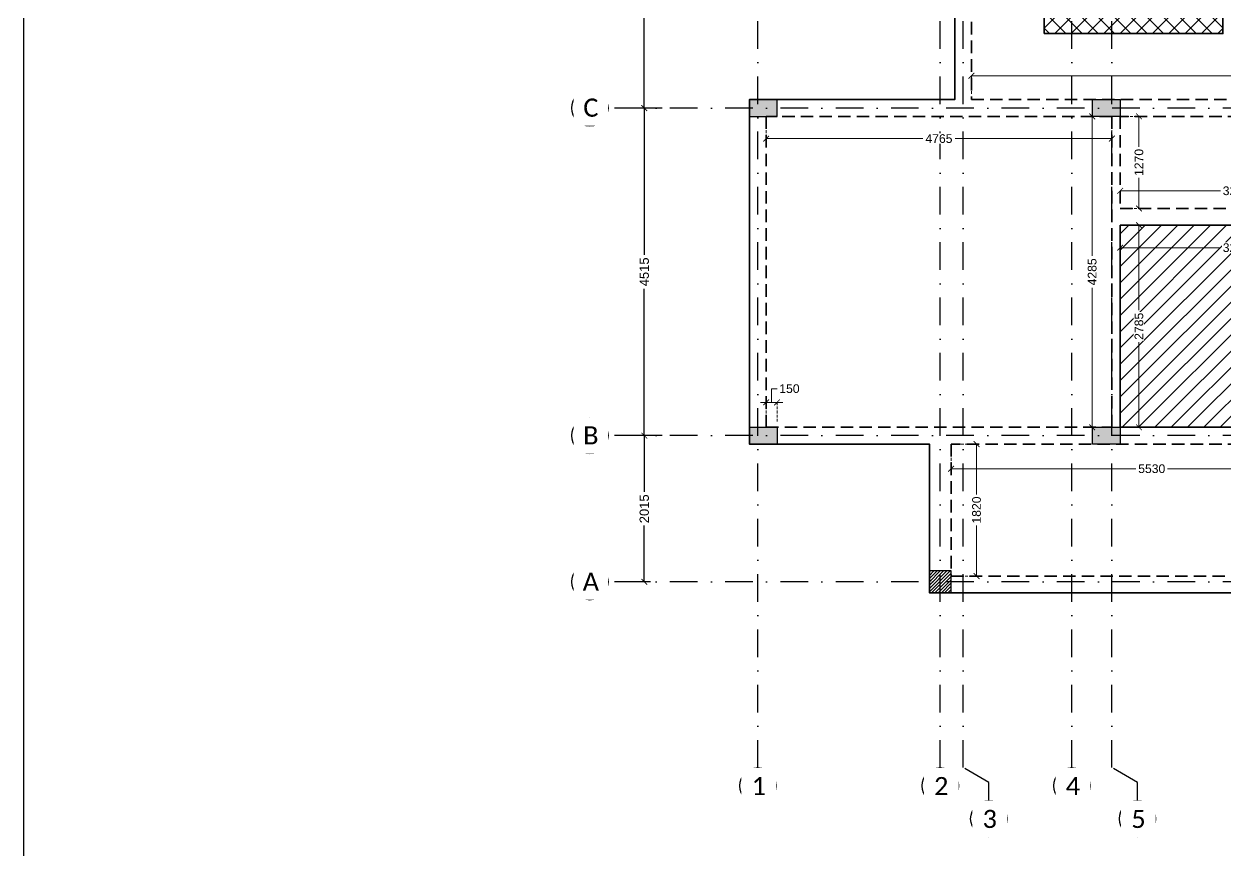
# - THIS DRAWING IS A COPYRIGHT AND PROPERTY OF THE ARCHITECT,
# Model space of a CAD drawing. Header units: millimetres. Extents: x -10000 to 124200, y -12045 to 23620.
# Drawn here: x -10000 to 6541, y -5595 to 5787 of the extents above; entities that cross this region are included whole.
import ezdxf

# ---------------------------------------------------------------- set-up
doc = ezdxf.new("R2010")
doc.units = ezdxf.units.MM
doc.header["$LTSCALE"] = 150
for name, pattern in [('1625E_Grid$0$DASHDOTX2', [50.8, 25.4, -12.7, 0, -12.7]), ('3BHK-W(SB)$0$HIDDEN', [0.375, 0.25, -0.125]), ('HIDDENX2', [19.05, 12.7, -6.35])]:
    doc.linetypes.add(name, pattern=pattern)
for name, color, linetype in [('1625E_Columns$0$ad-Column', 3, 'Continuous'), ('1625E_Columns$0$ad-Column Hatch', 125, 'Continuous'), ('1625E_Columns$0$ad-RCC', 3, 'Continuous'), ('1625E_Columns$0$ad-RCC Hatch', 125, 'Continuous'), ('1625E_Grid$0$ad-Grid', 8, '1625E_Grid$0$DASHDOTX2'), ('1625E_Grid$0$ad-Text main', 7, 'Continuous')]:
    doc.layers.add(name, color=color, linetype=linetype)
doc.layers.add('1625E_Grid$0$ad-Dimension', color=7, linetype='Continuous', lineweight=0, true_color=0x0000f9)
for name, color, linetype, lineweight in [('ad-Dimension', 6, 'Continuous', 0), ('ad-Elevation 10', 8, 'Continuous', 0), ('ad-Framing', 4, 'Continuous', 35)]:
    doc.layers.add(name, color=color, linetype=linetype, lineweight=lineweight)
doc.styles.add('1625E_Grid$0$Standard', font='arial.ttf')
doc.styles.add('ROMANS-TITLE', font='arial.ttf', dxfattribs={"width": 0.8})
doc.styles.get("Standard").update_dxf_attribs({"font": 'arial.ttf'})
doc.dimstyles.new('1625E_Grid$0$A-75-DIM-INT (Framing)', dxfattribs={"dimscale": 100, "dimtxt": 1.6, "dimasz": 1, "dimexe": 1, "dimexo": 1, "dimgap": 0.5, "dimtad": 0, "dimdec": 0, "dimdsep": 46, "dimtxsty": '1625E_Grid$0$Standard', "dimblk": '1625E_Grid$0$_ArchTick', "dimcen": 0.025, "dimclrd": 5, "dimclre": 5, "dimclrt": 256, "dimazin": 2, "dimtfac": 1, "dimtdec": 0, "dimtmove": 1, "dimatfit": 0, "dimldrblk": '1625E_Grid$0$_ArchTick', "dimfxl": 1, "dimfxlon": 1, "dimtfill": 1, "dimtolj": 1, "dimtzin": 0, "dimarcsym": 0})
doc.dimstyles.new('A-75-DIM-INT (Framing)', dxfattribs={"dimscale": 100, "dimtxt": 1.5, "dimasz": 1, "dimexe": 0, "dimexo": 0, "dimgap": 0.5, "dimtad": 0, "dimdec": 0, "dimdsep": 46, "dimtxsty": 'ROMANS-TITLE', "dimblk": 'ARCHTICK', "dimcen": 0.025, "dimclrd": 5, "dimclre": 5, "dimclrt": 256, "dimazin": 2, "dimtfac": 1, "dimtdec": 0, "dimtmove": 1, "dimatfit": 0, "dimldrblk": 'ARCHTICK', "dimfxl": 1, "dimtfill": 1, "dimtolj": 1, "dimtzin": 0, "dimarcsym": 0})

# ---------------------------------------------------------------- blocks, each defined once
blk = doc.blocks.new('1625E_Grid$0$_ArchTick')
at = {"color": 0, "linetype": 'ByBlock', "const_width": 0.15}
blk.add_lwpolyline([(-0.5, -0.5), (0.5, 0.5)], dxfattribs=at)
blk = doc.blocks.new('*D191')
at = {"layer": '1625E_Grid$0$ad-Dimension', "lineweight": -2, "transparency": 16777216}
for p, q in [((-1202, 8760), (-1530, 8760)), ((-1450, 8760), (-1450, 6928)), ((-1450, 4630), (-1450, 6462)), ((-1202, 4630), (-1530, 4630))]:
    blk.add_line(p, q, dxfattribs=at)
at = {"layer": 'Defpoints', "color": 0, "transparency": 16777216}
for p in [(-1122, 8760), (-1450, 4630), (-1122, 4630)]:
    blk.add_point(p, dxfattribs=at)
at = {"layer": '1625E_Grid$0$ad-Dimension', "lineweight": -2, "transparency": 16777216, "xscale": 80, "yscale": 80, "zscale": 80}
for p, rotation in [((-1450, 8760), 90), ((-1450, 4630), 270)]:
    blk.add_blockref('1625E_Grid$0$_ArchTick', p, dxfattribs=dict(at, rotation=rotation))
at = {"layer": '1625E_Grid$0$ad-Dimension', "transparency": 16777216, "insert": (-1450, 6695), "char_height": 128, "attachment_point": 5, "rotation": 90, "style": '1625E_Grid$0$Standard', "bg_fill": 3, "box_fill_scale": 1.1, "bg_fill_color": 257, "bg_fill_transparency": 0}
blk.add_mtext('\\A1;4130', dxfattribs=at)
blk = doc.blocks.new('*D192')
at = {"layer": '1625E_Grid$0$ad-Dimension', "lineweight": -2, "transparency": 16777216}
for p, q in [((-1202, 4630), (-1530, 4630)), ((-1450, 4630), (-1450, 2607)), ((-1450, 115), (-1450, 2138)), ((-1202, 115), (-1530, 115))]:
    blk.add_line(p, q, dxfattribs=at)
at = {"layer": 'Defpoints', "color": 0, "transparency": 16777216}
for p in [(-1122, 4630), (-1450, 115), (-1122, 115)]:
    blk.add_point(p, dxfattribs=at)
at = {"layer": '1625E_Grid$0$ad-Dimension', "lineweight": -2, "transparency": 16777216, "xscale": 80, "yscale": 80, "zscale": 80}
for p, rotation in [((-1450, 4630), 90), ((-1450, 115), 270)]:
    blk.add_blockref('1625E_Grid$0$_ArchTick', p, dxfattribs=dict(at, rotation=rotation))
at = {"layer": '1625E_Grid$0$ad-Dimension', "transparency": 16777216, "insert": (-1450, 2372), "char_height": 128, "attachment_point": 5, "rotation": 90, "style": '1625E_Grid$0$Standard', "bg_fill": 3, "box_fill_scale": 1.1, "bg_fill_color": 257, "bg_fill_transparency": 0}
blk.add_mtext('\\A1;4515', dxfattribs=at)
blk = doc.blocks.new('*D193')
at = {"layer": '1625E_Grid$0$ad-Dimension', "lineweight": -2, "transparency": 16777216}
for p, q in [((-1202, 115), (-1530, 115)), ((-1450, 115), (-1450, -660)), ((-1450, -1900), (-1450, -1125)), ((-1364, -1900), (-1530, -1900))]:
    blk.add_line(p, q, dxfattribs=at)
at = {"layer": 'Defpoints', "color": 0, "transparency": 16777216}
for p in [(-1122, 115), (-1450, -1900), (-1284, -1900)]:
    blk.add_point(p, dxfattribs=at)
at = {"layer": '1625E_Grid$0$ad-Dimension', "lineweight": -2, "transparency": 16777216, "xscale": 80, "yscale": 80, "zscale": 80}
for p, rotation in [((-1450, 115), 90), ((-1450, -1900), 270)]:
    blk.add_blockref('1625E_Grid$0$_ArchTick', p, dxfattribs=dict(at, rotation=rotation))
at = {"layer": '1625E_Grid$0$ad-Dimension', "transparency": 16777216, "insert": (-1450, -893), "char_height": 128, "attachment_point": 5, "rotation": 90, "style": '1625E_Grid$0$Standard', "bg_fill": 3, "box_fill_scale": 1.1, "bg_fill_color": 256, "bg_fill_true_color": 13158600, "bg_fill_transparency": 0}
blk.add_mtext('\\A1;2015', dxfattribs=at)
blk = doc.blocks.new('1625E_Columns$0$A$C42b14ea2')
at = {"layer": '1625E_Columns$0$ad-RCC Hatch', "transparency": 33554687}
h = blk.add_hatch(dxfattribs=at)
h.set_pattern_fill('ANSI31', color=256, scale=10)
h.set_pattern_definition([(45, (13250, 8645), (-22.45064, 22.45064), [])])
h.paths.add_polyline_path([(0, 0), (300, 0), (300, 300), (0, 300)])
at = {"layer": '1625E_Columns$0$ad-RCC'}
blk.add_lwpolyline([(0, 0), (300, 0), (300, 300), (0, 300)], close=True, dxfattribs=at)
blk = doc.blocks.new('1625E_Columns$0$zw$6AA0')
at = {"layer": '1625E_Columns$0$ad-Column Hatch', "transparency": 33554687}
h = blk.add_hatch(color=256, dxfattribs=at)
h.dxf.hatch_style = 1
h.paths.add_polyline_path([(0, -230), (380, -230), (380, 0), (0, 0)])
at = {"layer": '1625E_Columns$0$ad-Column'}
blk.add_lwpolyline([(0, -230), (380, -230), (380, 0), (0, 0)], close=True, dxfattribs=at)
blk = doc.blocks.new('1625E_Columns')
at = {"layer": '1625E_Columns$0$ad-Column', "rotation": 359.9999999999993}
blk.add_blockref('1625E_Columns$0$zw$6AA0', (0, 4745), dxfattribs=at)
at = {"layer": '1625E_Columns$0$ad-Column', "xscale": -1}
for p, rotation in [((5110, 4745), 359.9999999999997), ((0, 0), 179.9999999999998), ((4730, 0), 180)]:
    blk.add_blockref('1625E_Columns$0$zw$6AA0', p, dxfattribs=dict(at, rotation=rotation))
at = {"layer": '1625E_Columns$0$ad-RCC'}
blk.add_blockref('1625E_Columns$0$A$C42b14ea2', (2480, -2050), dxfattribs=at)
blk = doc.blocks.new('zw$7E9D')
at = {"layer": 'ad-Elevation 10', "ltscale": 0.09}
h = blk.add_hatch(dxfattribs=at)
h.set_pattern_fill('ANSI37', color=256, scale=50)
h.set_pattern_definition([(45, (4060, -7965), (-112.253, 112.253), []), (135, (4060, -7965), (-112.253, -112.253), [])])
h.paths.add_polyline_path([(4060, -7965), (6525, -7965), (6525, -5885), (4060, -5885)])
h = blk.add_hatch(dxfattribs=at)
h.set_pattern_fill('ANSI31', color=256, scale=50)
h.set_pattern_definition([(45, (4560, 7508.14), (-112.2532, 112.2532), [])])
h.paths.add_polyline_path([(5110, -13390), (8310, -13390), (8310, -10605), (5110, -10605)])
blk.add_lwpolyline([(5110, -13390), (8310, -13390), (8310, -10605), (5110, -10605)], close=True, dxfattribs=at)
at = {"layer": 'ad-Framing'}
for points in [[(0, 0), (13540, 0), (13540, -4975), (12120, -4975), (12120, -8875), (13540, -8875), (13540, -15670), (2480, -15670), (2480, -13620), (0, -13620), (0, -8875), (2830, -8875), (2830, -4975), (0, -4975)], [(4060, -7965), (6525, -7965), (6525, -5885), (4060, -5885)], [(5110, -13390), (8310, -13390), (8310, -10605), (5110, -10605)]]:
    blk.add_lwpolyline(points, close=True, dxfattribs=at)
at = {"layer": 'ad-Framing', "linetype": 'HIDDENX2', "ltscale": 0.09}
for points in [[(3060, -8875), (11890, -8875), (11890, -4975), (3060, -4975)], [(230, -13390), (4995, -13390), (4995, -9105), (230, -9105)], [(5110, -10375), (8310, -10375), (8310, -9105), (5110, -9105)], [(2780, -15440), (8310, -15440), (8310, -13620), (2780, -13620)]]:
    blk.add_lwpolyline(points, close=True, dxfattribs=at)
blk = doc.blocks.new('_ArchTick')
at = {"color": 0, "linetype": 'ByBlock', "const_width": 0.15}
blk.add_lwpolyline([(-0.5, -0.5), (0.5, 0.5)], dxfattribs=at)
blk = doc.blocks.new('*D37')
at = {"layer": 'ad-Dimension', "linetype": '3BHK-W(SB)$0$HIDDEN', "lineweight": -2, "transparency": 16777216}
for p, q in [((0, -8955), (0, -9182)), ((4765, -8955), (4765, -9182))]:
    blk.add_line(p, q, dxfattribs=at)
at = {"layer": 'ad-Dimension', "lineweight": -2, "transparency": 16777216}
for p, q in [((0, -9182), (2160, -9182)), ((4765, -9182), (2605, -9182))]:
    blk.add_line(p, q, dxfattribs=at)
at = {"layer": 'Defpoints', "color": 0, "transparency": 16777216}
for p in [(0, -8875), (4765, -8875), (4765, -9182)]:
    blk.add_point(p, dxfattribs=at)
at = {"layer": 'ad-Dimension', "lineweight": -2, "transparency": 16777216, "xscale": 80, "yscale": 80, "zscale": 80, "rotation": 180}
blk.add_blockref('_ArchTick', (0, -9182), dxfattribs=at)
at = {"layer": 'ad-Dimension', "lineweight": -2, "transparency": 16777216, "xscale": 80, "yscale": 80, "zscale": 80}
blk.add_blockref('_ArchTick', (4765, -9182), dxfattribs=at)
at = {"layer": 'ad-Dimension', "transparency": 16777216, "insert": (2382, -9182), "char_height": 120, "attachment_point": 5, "bg_fill": 3, "box_fill_scale": 1.1, "bg_fill_color": 257, "bg_fill_transparency": 0}
blk.add_mtext('\\A1;4765', dxfattribs=at)
blk = doc.blocks.new('*D38')
at = {"layer": 'ad-Dimension', "lineweight": -2, "transparency": 16777216}
for p, q in [((154, -12628), (74, -12628)), ((74, -12628), (75, -12816)), ((0, -12816), (-80, -12816)), ((150, -12816), (0, -12816)), ((150, -12816), (230, -12816))]:
    blk.add_line(p, q, dxfattribs=at)
at = {"layer": 'ad-Dimension', "linetype": '3BHK-W(SB)$0$HIDDEN', "lineweight": -2, "transparency": 16777216}
for p, q in [((0, -13080), (0, -12816)), ((150, -13080), (150, -12816))]:
    blk.add_line(p, q, dxfattribs=at)
at = {"layer": 'Defpoints', "color": 0, "transparency": 16777216}
for p in [(0, -12816), (0, -13160), (150, -13160)]:
    blk.add_point(p, dxfattribs=at)
at = {"layer": 'ad-Dimension', "lineweight": -2, "transparency": 16777216, "xscale": 80, "yscale": 80, "zscale": 80}
blk.add_blockref('_ArchTick', (0, -12816), dxfattribs=at)
at = {"layer": 'ad-Dimension', "lineweight": -2, "transparency": 16777216, "xscale": 80, "yscale": 80, "zscale": 80, "rotation": 180}
blk.add_blockref('_ArchTick', (150, -12816), dxfattribs=at)
at = {"layer": 'ad-Dimension', "transparency": 16777216, "insert": (321, -12628), "char_height": 120, "attachment_point": 5, "bg_fill": 3, "box_fill_scale": 1.1, "bg_fill_color": 257, "bg_fill_transparency": 0}
blk.add_mtext('\\A1;150', dxfattribs=at)
blk = doc.blocks.new('*D39')
at = {"layer": 'ad-Dimension', "linetype": '3BHK-W(SB)$0$HIDDEN', "lineweight": -2, "transparency": 16777216}
for p, q in [((4880, -10065), (4880, -9901)), ((8080, -10065), (8080, -9901))]:
    blk.add_line(p, q, dxfattribs=at)
at = {"layer": 'ad-Dimension', "lineweight": -2, "transparency": 16777216}
for p, q in [((4880, -9901), (6261, -9901)), ((8080, -9901), (6699, -9901))]:
    blk.add_line(p, q, dxfattribs=at)
at = {"layer": 'Defpoints', "color": 0, "transparency": 16777216}
for p in [(8080, -9901), (4880, -10145), (8080, -10145)]:
    blk.add_point(p, dxfattribs=at)
at = {"layer": 'ad-Dimension', "lineweight": -2, "transparency": 16777216, "xscale": 80, "yscale": 80, "zscale": 80, "rotation": 180}
blk.add_blockref('_ArchTick', (4880, -9901), dxfattribs=at)
at = {"layer": 'ad-Dimension', "lineweight": -2, "transparency": 16777216, "xscale": 80, "yscale": 80, "zscale": 80}
blk.add_blockref('_ArchTick', (8080, -9901), dxfattribs=at)
at = {"layer": 'ad-Dimension', "transparency": 16777216, "insert": (6480, -9901), "char_height": 120, "attachment_point": 5, "bg_fill": 3, "box_fill_scale": 1.1, "bg_fill_color": 257, "bg_fill_transparency": 0}
blk.add_mtext('\\A1;3200', dxfattribs=at)
blk = doc.blocks.new('*D41')
at = {"layer": 'ad-Dimension', "linetype": '3BHK-W(SB)$0$HIDDEN', "lineweight": -2, "transparency": 16777216}
for p, q in [((4960, -8875), (5139, -8875)), ((4960, -10145), (5139, -10145))]:
    blk.add_line(p, q, dxfattribs=at)
at = {"layer": 'ad-Dimension', "lineweight": -2, "transparency": 16777216}
for p, q in [((5139, -8875), (5139, -9297)), ((5139, -10145), (5139, -9723))]:
    blk.add_line(p, q, dxfattribs=at)
at = {"layer": 'Defpoints', "color": 0, "transparency": 16777216}
for p in [(4880, -8875), (4880, -10145), (5139, -10145)]:
    blk.add_point(p, dxfattribs=at)
at = {"layer": 'ad-Dimension', "lineweight": -2, "transparency": 16777216, "xscale": 80, "yscale": 80, "zscale": 80}
for p, rotation in [((5139, -8875), 90), ((5139, -10145), 270)]:
    blk.add_blockref('_ArchTick', p, dxfattribs=dict(at, rotation=rotation))
at = {"layer": 'ad-Dimension', "transparency": 16777216, "insert": (5139, -9510), "char_height": 120, "attachment_point": 5, "rotation": 90, "bg_fill": 3, "box_fill_scale": 1.1, "bg_fill_color": 257, "bg_fill_transparency": 0}
blk.add_mtext('\\A1;1270', dxfattribs=at)
blk = doc.blocks.new('*D42')
at = {"layer": 'ad-Dimension', "linetype": '3BHK-W(SB)$0$HIDDEN', "lineweight": -2, "transparency": 16777216}
for p, q in [((4960, -10375), (5139, -10375)), ((4960, -13160), (5139, -13160))]:
    blk.add_line(p, q, dxfattribs=at)
at = {"layer": 'ad-Dimension', "lineweight": -2, "transparency": 16777216}
for p, q in [((5139, -10375), (5139, -11547)), ((5139, -13160), (5139, -11988))]:
    blk.add_line(p, q, dxfattribs=at)
at = {"layer": 'Defpoints', "color": 0, "transparency": 16777216}
for p in [(4880, -10375), (4880, -13160), (5139, -13160)]:
    blk.add_point(p, dxfattribs=at)
at = {"layer": 'ad-Dimension', "lineweight": -2, "transparency": 16777216, "xscale": 80, "yscale": 80, "zscale": 80}
for p, rotation in [((5139, -10375), 90), ((5139, -13160), 270)]:
    blk.add_blockref('_ArchTick', p, dxfattribs=dict(at, rotation=rotation))
at = {"layer": 'ad-Dimension', "transparency": 16777216, "insert": (5139, -11768), "char_height": 120, "attachment_point": 5, "rotation": 90, "bg_fill": 3, "box_fill_scale": 1.1, "bg_fill_color": 257, "bg_fill_transparency": 0}
blk.add_mtext('\\A1;2785', dxfattribs=at)
blk = doc.blocks.new('*D43')
at = {"layer": 'ad-Dimension', "linetype": '3BHK-W(SB)$0$HIDDEN', "lineweight": -2, "transparency": 16777216}
for p, q in [((4880, -10455), (4880, -10685)), ((8080, -10455), (8080, -10685))]:
    blk.add_line(p, q, dxfattribs=at)
at = {"layer": 'ad-Dimension', "lineweight": -2, "transparency": 16777216}
for p, q in [((4880, -10685), (6261, -10685)), ((8080, -10685), (6699, -10685))]:
    blk.add_line(p, q, dxfattribs=at)
at = {"layer": 'Defpoints', "color": 0, "transparency": 16777216}
for p in [(4880, -10375), (8080, -10375), (4880, -10685)]:
    blk.add_point(p, dxfattribs=at)
at = {"layer": 'ad-Dimension', "lineweight": -2, "transparency": 16777216, "xscale": 80, "yscale": 80, "zscale": 80, "rotation": 180}
blk.add_blockref('_ArchTick', (4880, -10685), dxfattribs=at)
at = {"layer": 'ad-Dimension', "lineweight": -2, "transparency": 16777216, "xscale": 80, "yscale": 80, "zscale": 80}
blk.add_blockref('_ArchTick', (8080, -10685), dxfattribs=at)
at = {"layer": 'ad-Dimension', "transparency": 16777216, "insert": (6480, -10685), "char_height": 120, "attachment_point": 5, "bg_fill": 3, "box_fill_scale": 1.1, "bg_fill_color": 257, "bg_fill_transparency": 0}
blk.add_mtext('\\A1;3200', dxfattribs=at)
blk = doc.blocks.new('*D49')
at = {"layer": 'ad-Dimension', "linetype": '3BHK-W(SB)$0$HIDDEN', "lineweight": -2, "transparency": 16777216}
for p, q in [((2830, -8565), (2830, -8315)), ((11660, -8565), (11660, -8315))]:
    blk.add_line(p, q, dxfattribs=at)
at = {"layer": 'ad-Dimension', "lineweight": -2, "transparency": 16777216}
for p, q in [((2830, -8315), (7026, -8315)), ((11660, -8315), (7464, -8315))]:
    blk.add_line(p, q, dxfattribs=at)
at = {"layer": 'Defpoints', "color": 0, "transparency": 16777216}
for p in [(2830, -8315), (2830, -8645), (11660, -8645)]:
    blk.add_point(p, dxfattribs=at)
at = {"layer": 'ad-Dimension', "lineweight": -2, "transparency": 16777216, "xscale": 80, "yscale": 80, "zscale": 80, "rotation": 180}
blk.add_blockref('_ArchTick', (2830, -8315), dxfattribs=at)
at = {"layer": 'ad-Dimension', "lineweight": -2, "transparency": 16777216, "xscale": 80, "yscale": 80, "zscale": 80}
blk.add_blockref('_ArchTick', (11660, -8315), dxfattribs=at)
at = {"layer": 'ad-Dimension', "transparency": 16777216, "insert": (7245, -8315), "char_height": 120, "attachment_point": 5, "bg_fill": 3, "box_fill_scale": 1.1, "bg_fill_color": 257, "bg_fill_transparency": 0}
blk.add_mtext('\\A1;8830', dxfattribs=at)
blk = doc.blocks.new('*D52')
at = {"layer": 'ad-Dimension', "linetype": '3BHK-W(SB)$0$HIDDEN', "lineweight": -2, "transparency": 16777216}
for p, q in [((4685, -8875), (4494, -8875)), ((4685, -13160), (4494, -13160))]:
    blk.add_line(p, q, dxfattribs=at)
at = {"layer": 'ad-Dimension', "lineweight": -2, "transparency": 16777216}
for p, q in [((4494, -8875), (4494, -10795)), ((4494, -13160), (4494, -11240))]:
    blk.add_line(p, q, dxfattribs=at)
at = {"layer": 'Defpoints', "color": 0, "transparency": 16777216}
for p in [(4494, -8875), (4765, -8875), (4765, -13160)]:
    blk.add_point(p, dxfattribs=at)
at = {"layer": 'ad-Dimension', "lineweight": -2, "transparency": 16777216, "xscale": 80, "yscale": 80, "zscale": 80}
for p, rotation in [((4494, -8875), 90), ((4494, -13160), 270)]:
    blk.add_blockref('_ArchTick', p, dxfattribs=dict(at, rotation=rotation))
at = {"layer": 'ad-Dimension', "transparency": 16777216, "insert": (4494, -11018), "char_height": 120, "attachment_point": 5, "rotation": 90, "bg_fill": 3, "box_fill_scale": 1.1, "bg_fill_color": 257, "bg_fill_transparency": 0}
blk.add_mtext('\\A1;4285', dxfattribs=at)
blk = doc.blocks.new('*D58')
at = {"layer": 'ad-Dimension', "linetype": '3BHK-W(SB)$0$HIDDEN', "lineweight": -2, "transparency": 16777216}
for p, q in [((2630, -13390), (2900, -13390)), ((2630, -15210), (2900, -15210))]:
    blk.add_line(p, q, dxfattribs=at)
at = {"layer": 'ad-Dimension', "lineweight": -2, "transparency": 16777216}
for p, q in [((2900, -13390), (2900, -14087)), ((2900, -15210), (2900, -14513))]:
    blk.add_line(p, q, dxfattribs=at)
at = {"layer": 'Defpoints', "color": 0, "transparency": 16777216}
for p in [(2550, -13390), (2550, -15210), (2900, -15210)]:
    blk.add_point(p, dxfattribs=at)
at = {"layer": 'ad-Dimension', "lineweight": -2, "transparency": 16777216, "xscale": 80, "yscale": 80, "zscale": 80}
for p, rotation in [((2900, -13390), 90), ((2900, -15210), 270)]:
    blk.add_blockref('_ArchTick', p, dxfattribs=dict(at, rotation=rotation))
at = {"layer": 'ad-Dimension', "transparency": 16777216, "insert": (2900, -14300), "char_height": 120, "attachment_point": 5, "rotation": 90, "bg_fill": 3, "box_fill_scale": 1.1, "bg_fill_color": 257, "bg_fill_transparency": 0}
blk.add_mtext('\\A1;1820', dxfattribs=at)
blk = doc.blocks.new('*D61')
at = {"layer": 'ad-Dimension', "linetype": '3BHK-W(SB)$0$HIDDEN', "lineweight": -2, "transparency": 16777216}
for p, q in [((2550, -13470), (2550, -13731)), ((8080, -13470), (8080, -13731))]:
    blk.add_line(p, q, dxfattribs=at)
at = {"layer": 'ad-Dimension', "lineweight": -2, "transparency": 16777216}
for p, q in [((2550, -13731), (5096, -13731)), ((8080, -13731), (5534, -13731))]:
    blk.add_line(p, q, dxfattribs=at)
at = {"layer": 'Defpoints', "color": 0, "transparency": 16777216}
for p in [(2550, -13390), (8080, -13390), (2550, -13731)]:
    blk.add_point(p, dxfattribs=at)
at = {"layer": 'ad-Dimension', "lineweight": -2, "transparency": 16777216, "xscale": 80, "yscale": 80, "zscale": 80, "rotation": 180}
blk.add_blockref('_ArchTick', (2550, -13731), dxfattribs=at)
at = {"layer": 'ad-Dimension', "lineweight": -2, "transparency": 16777216, "xscale": 80, "yscale": 80, "zscale": 80}
blk.add_blockref('_ArchTick', (8080, -13731), dxfattribs=at)
at = {"layer": 'ad-Dimension', "transparency": 16777216, "insert": (5315, -13731), "char_height": 120, "attachment_point": 5, "bg_fill": 3, "box_fill_scale": 1.1, "bg_fill_color": 257, "bg_fill_transparency": 0}
blk.add_mtext('\\A1;5530', dxfattribs=at)
blk = doc.blocks.new('1625E_Grid')
at = {"layer": '1625E_Grid$0$ad-Grid', "ltscale": 0.1}
for points in [[(3298.6, -4913.6), (3298.6, -4663.6), (2945, -4460), (2945, 16170), (3298.6, 16373.6), (3298.6, 16623.6)], [(5348.6, -4913.6), (5348.6, -4663.6), (4995, -4460), (4995, 16170), (5348.6, 16373.6), (5348.6, 16623.6)], [(115, -4460), (115, 16170)], [(2630, -4460), (2630, 16170)], [(4445, -4460), (4445, 16170)]]:
    blk.add_lwpolyline(points, dxfattribs=at)
at = {"layer": '1625E_Grid$0$ad-Grid', "color": 7, "linetype": 'ByBlock'}
for centre in [(-2200, 4630), (-2200, 115), (-2200, -1900), (115, -4710), (2630, -4710), (4445, -4710), (3298.6, -5163.6), (5348.6, -5163.6)]:
    blk.add_circle(centre, 250, dxfattribs=at)
at = {"layer": '1625E_Grid$0$ad-Text main', "char_height": 250, "width": 227.385, "attachment_point": 5, "style": '1625E_Grid$0$Standard', "bg_fill": 2}
for s, insert in [('{\\fCalibri|b0|i0|c0|p34;C}', (-2186.5, 4634)), ('{\\fCalibri|b0|i0|c0|p34;B}', (-2186.5, 119)), ('{\\fCalibri|b0|i0|c0|p34;A}', (-2186.5, -1896)), ('{\\fCalibri|b0|i0|c0|p34;1}', (128.5, -4714)), ('{\\fCalibri|b0|i0|c0|p34;2}', (2643.5, -4714)), ('{\\fCalibri|b0|i0|c0|p34;4}', (4458.5, -4714)), ('{\\fCalibri|b0|i0|c0|p34;3}', (3312, -5167.6)), ('{\\fCalibri|b0|i0|c0|p34;5}', (5362, -5167.6))]:
    blk.add_mtext(s, dxfattribs=dict(at, insert=insert))
at = {"layer": '1625E_Grid$0$ad-Grid', "ltscale": 0.1}
for points in [[(16050, 4630), (-1950, 4630)], [(16050, 115), (-1950, 115)], [(16050, -1900), (-1950, -1900)]]:
    blk.add_lwpolyline(points, dxfattribs=at)
at = {"layer": '1625E_Grid$0$ad-Dimension'}
dim = blk.add_linear_dim(base=(-1450, 4630), p1=(-1122, 8760), p2=(-1122, 4630), angle=90, dimstyle='1625E_Grid$0$A-75-DIM-INT (Framing)', override={"dimscale": 80, "dimblk": '1625E_Grid$0$_ArchTick', "dimclrd": 256, "dimclre": 256, "dimfxl": 10, "dimtfill": 1, "dimtfillclr": 0}, dxfattribs=at)
dim.commit()
dim.dimension.update_dxf_attribs({"geometry": '*D191', "text_midpoint": (-1450, 6695)})
dim = blk.add_linear_dim(base=(-1450, 115), p1=(-1122, 4630), p2=(-1122, 115), angle=90, dimstyle='1625E_Grid$0$A-75-DIM-INT (Framing)', override={"dimscale": 80, "dimblk": '1625E_Grid$0$_ArchTick', "dimclrd": 256, "dimclre": 256, "dimfxl": 10, "dimtfill": 1, "dimtfillclr": 0}, dxfattribs=at)
dim.commit()
dim.dimension.update_dxf_attribs({"geometry": '*D192', "text_midpoint": (-1450, 2372.5)})
dim = blk.add_linear_dim(base=(-1450, -1900), p1=(-1122, 115), p2=(-1284.2, -1900), angle=90, dimstyle='1625E_Grid$0$A-75-DIM-INT (Framing)', override={"dimscale": 80, "dimblk": '1625E_Grid$0$_ArchTick', "dimclrd": 256, "dimclre": 256, "dimfxl": 10, "dimtfill": 1, "dimtfillclr": 0}, dxfattribs=at)
dim.commit()
dim.dimension.update_dxf_attribs({"geometry": '*D193', "text_midpoint": (-1450, -892.5)})
blk = doc.blocks.new('zw$7D19')
at = {"layer": 'ad-Dimension'}
dim = blk.add_linear_dim(base=(2830, -8314.5), p1=(11660, -8645), p2=(2830, -8645), dimstyle='A-75-DIM-INT (Framing)', override={"dimscale": 80, "dimexo": 1, "dimtxsty": 'Standard', "dimblk": 'ArchTick', "dimclrd": 256, "dimclre": 256, "dimfxl": 10, "dimtfill": 1, "dimtfillclr": 0}, dxfattribs=at)
dim.commit()
dim.dimension.update_dxf_attribs({"geometry": '*D49', "text_midpoint": (7245, -8314.5)})
for base, p1, p2, picture, middle in [((4493.7, -8875), (4765, -13160), (4765, -8875), '*D52', (4493.7, -11017.5)), ((5139.4, -13160), (4880, -10375), (4880, -13160), '*D42', (5139.4, -11767.5)), ((2900.4, -15210), (2550, -13390), (2550, -15210), '*D58', (2900.4, -14300))]:
    dim = blk.add_linear_dim(base=base, p1=p1, p2=p2, angle=90, dimstyle='A-75-DIM-INT (Framing)', override={"dimscale": 80, "dimexo": 1, "dimtxsty": 'Standard', "dimblk": 'ArchTick', "dimclrd": 256, "dimclre": 256, "dimfxl": 10, "dimtfill": 1, "dimtfillclr": 0}, dxfattribs=at)
    dim.commit()
    dim.dimension.update_dxf_attribs({"geometry": picture, "text_midpoint": middle})
dim = blk.add_linear_dim(base=(0, -12816.4), p1=(150, -13160), p2=(0, -13160), angle=180, dimstyle='A-75-DIM-INT (Framing)', override={"dimscale": 80, "dimexo": 1, "dimtxsty": 'Standard', "dimblk": 'ArchTick', "dimclrd": 256, "dimclre": 256, "dimfxl": 10, "dimtfill": 1, "dimtfillclr": 0}, dxfattribs=at)
dim.commit()
dim.dimension.update_dxf_attribs({"geometry": '*D38', "text_midpoint": (194, -12627.7), "dimtype": 128})
for base, p1, p2, picture, middle in [((8080, -9901.2), (4880, -10145), (8080, -10145), '*D39', (6480, -9901.2)), ((4880, -10685.3), (8080, -10375), (4880, -10375), '*D43', (6480, -10685.3)), ((2550, -13730.7), (8080, -13390), (2550, -13390), '*D61', (5315, -13730.7))]:
    dim = blk.add_linear_dim(base=base, p1=p1, p2=p2, dimstyle='A-75-DIM-INT (Framing)', override={"dimscale": 80, "dimexo": 1, "dimtxsty": 'Standard', "dimblk": 'ArchTick', "dimclrd": 256, "dimclre": 256, "dimfxl": 10, "dimtfill": 1, "dimtfillclr": 0}, dxfattribs=at)
    dim.commit()
    dim.dimension.update_dxf_attribs({"geometry": picture, "text_midpoint": middle})
dim = blk.add_linear_dim(base=(5139.4, -10145), p1=(4880, -8875), p2=(4880, -10145), angle=90, dimstyle='A-75-DIM-INT (Framing)', override={"dimscale": 80, "dimexo": 1, "dimtxsty": 'Standard', "dimblk": 'ArchTick', "dimclrd": 256, "dimclre": 256, "dimfxl": 10, "dimtfill": 1, "dimtfillclr": 0}, dxfattribs=at)
dim.commit()
dim.dimension.update_dxf_attribs({"geometry": '*D41', "text_midpoint": (5139.4, -9510)})
dim = blk.add_linear_dim(base=(4765, -9182.3), p1=(0, -8875), p2=(4765, -8875), dimstyle='A-75-DIM-INT (Framing)', override={"dimscale": 80, "dimexo": 1, "dimtxsty": 'Standard', "dimblk": 'ArchTick', "dimclrd": 256, "dimclre": 256, "dimfxl": 10, "dimtfill": 1, "dimtfillclr": 0}, dxfattribs=at)
dim.commit()
dim.dimension.update_dxf_attribs({"geometry": '*D37', "text_midpoint": (2382.5, -9182.3)})

msp = doc.modelspace()

# ---------------------------------------------------------------- block references
msp.add_blockref('1625E_Grid', (0, 0))

# ---------------------------------------------------------------- next in the draw order: block references
at = {"layer": 'ad-Framing'}
msp.add_blockref('zw$7E9D', (0, 13620), dxfattribs=at)

# ---------------------------------------------------------------- next in the draw order: block references
at = {"layer": 'ad-Dimension'}
msp.add_blockref('zw$7D19', (230, 13390), dxfattribs=at)

# ---------------------------------------------------------------- next in the draw order: linework, layer by layer
msp.add_lwpolyline([(-10000, 23620), (23550, 23620), (23550, -12045), (-10000, -12045)], close=True)

# ---------------------------------------------------------------- next in the draw order: block references
msp.add_blockref('1625E_Columns', (0, 0))

doc.saveas('drawing.dxf')
